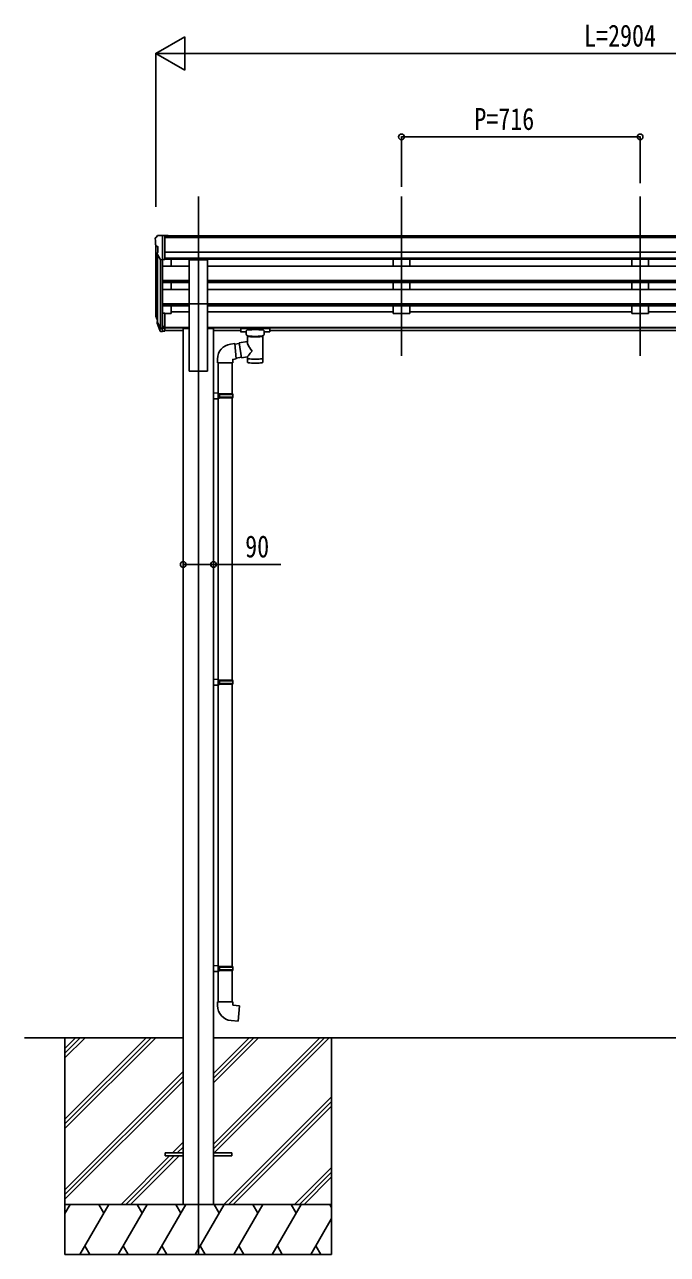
# Model space of a CAD drawing. Units: millimetres, scale not verified. Extents: x -8410 to 8410, y -5940 to 5940.
# Drawn here: x -2084 to -156, y -3213 to 478 of the extents above; entities that cross this region are included whole.
import ezdxf
from ezdxf.enums import TextEntityAlignment as Align

# ---------------------------------------------------------------- set-up
doc = ezdxf.new("R2010")
doc.units = ezdxf.units.MM
doc.header["$LTSCALE"] = 30
for name, color, linetype in [('0-3_YKK_12', 2, 'Continuous'), ('0-4_YKK_13', 4, 'Continuous'), ('0-5_YKK_A1', 4, 'Continuous'), ('0-6_YKK_D', 6, 'Continuous')]:
    doc.layers.add(name, color=color, linetype=linetype)
doc.styles.add('ＭＳ ゴシック', font='')
doc.styles.get('ＭＳ ゴシック').set_extended_font_data('MS Gothic')

msp = doc.modelspace()

# ---------------------------------------------------------------- linework, layer by layer
at = {"layer": '0-3_YKK_12'}
for p, q in [((-1563, -38.48), (-1563, -3212.88)), ((-954, -38.48), (-954, -516)), ((-238, -38.48), (-238, -516))]:
    msp.add_line(p, q, dxfattribs=at)
at = {"layer": '0-4_YKK_13'}
for p, q in [((-1692, -164.24), (-1692, -164.87)), ((-1685.09, -155.43), (-1689.16, -161.24)), ((-1682, -154.87), (-1684.33, -155.01)), ((-1682, -154.87), (-1663.5, -154.87)), ((-1670, -227.85), (-1670, -154.87)), ((-1663.5, -154.87), (-1653.5, -154.95)), ((-1663.5, -226.85), (-1663.5, -154.87)), ((-1653.5, -156.47), (-1653.5, -154.95)), ((-1689.47, -186.05), (-1684.15, -189.12)), ((-1677.62, -226.04), (-1686.63, -210.44)), ((-1684, -189.38), (-1684, -205.65)), ((-1670, -227.85), (-1675.21, -227.53)), ((-1663.5, -226.85), (-1670, -226.85)), ((-1590.5, -360.31), (-1590.5, -228.51)), ((-1590.5, -228.51), (-1535.5, -228.51)), ((-1535.5, -360.31), (-1535.5, -228.51)), ((-1590.5, -360.31), (-1535.5, -360.31)), ((-1688.91, -402.78), (-1685.03, -410.73)), ((-1688.3, -401.4), (-1685.03, -408.46)), ((-1670, -388.59), (-1670, -443.36)), ((-1663.5, -388.59), (-1670, -388.59)), ((-1663.5, -388.59), (-1663.5, -442.62)), ((-1686.59, -414.05), (-1686.25, -418.46)), ((-1686.25, -418.46), (-1677.44, -442.01)), ((-1685.64, -417.89), (-1677.44, -434.07)), ((-1676.43, -432.94), (-1684.19, -417.54)), ((-1670, -433.62), (-1675.13, -433.62)), ((-1670, -435.43), (-1674.85, -435.43)), ((-1663.5, -428.72), (-1670, -428.72)), ((-1663.5, -433.6), (-1670, -433.6)), ((-1663.5, -442.62), (-1670, -442.62)), ((-1436, -433.17), (-1436, -443.93)), ((-1351, -432.5), (-1434, -432.5)), ((-1351, -434.68), (-1434, -434.68)), ((-1419.5, -451.4), (-1419.5, -441.12)), ((-1365.5, -451.4), (-1365.5, -441.12)), ((-1349, -433.17), (-1349, -443.93)), ((-1349, -433.36), (-1349, -434.9)), ((-1670, -443.36), (-1674.85, -443.36)), ((-1466.36, -480.94), (-1453.85, -479.38)), ((-1440.33, -479.26), (-1453.68, -481.33)), ((-1440.62, -477.38), (-1415.4, -473.47)), ((-1440.62, -477.38), (-1433.6, -522.64)), ((-1419.5, -444.59), (-1434, -444.59)), ((-1415.4, -473.47), (-1415.4, -455.89)), ((-1369.6, -455.9), (-1369.58, -536.19)), ((-1351, -444.59), (-1365.5, -444.59)), ((-1505.76, -536.95), (-1505.76, -526.03)), ((-1459.76, -536.95), (-1505.76, -536.95)), ((-1503.8, -536.95), (-1503.8, -628.25)), ((-1461.8, -536.95), (-1461.8, -630.81)), ((-1433.89, -520.76), (-1450.01, -523.26)), ((-1415.4, -519.82), (-1433.6, -522.64)), ((-1415.42, -536.19), (-1415.4, -519.56)), ((-1501.8, -628.31), (-1517.8, -627.84)), ((-1517.8, -627.84), (-1517.8, -645.78)), ((-1501.8, -645.31), (-1517.8, -645.78)), ((-1501.8, -630.31), (-1503.8, -630.31)), ((-1460.8, -630.81), (-1503.8, -630.81)), ((-1459.8, -632.81), (-1503.8, -632.81)), ((-1459.8, -640.81), (-1503.8, -640.81)), ((-1460.8, -642.81), (-1503.8, -642.81)), ((-1503.8, -1487.5), (-1503.8, -645.37)), ((-1501.8, -630.31), (-1501.8, -628.31)), ((-1501.8, -645.31), (-1501.8, -643.31)), ((-1499.32, -632.81), (-1498.89, -630.81)), ((-1461.8, -1490.06), (-1461.8, -642.81)), ((-1459.8, -632.81), (-1460.8, -630.81)), ((-1459.8, -640.81), (-1460.8, -642.81)), ((-1459.8, -632.81), (-1459.8, -640.81)), ((-1501.8, -1487.56), (-1517.8, -1487.09)), ((-1517.8, -1487.09), (-1517.8, -1505.03)), ((-1501.8, -1504.56), (-1517.8, -1505.03)), ((-1501.8, -1489.56), (-1503.8, -1489.56)), ((-1460.8, -1490.06), (-1503.8, -1490.06)), ((-1459.8, -1492.06), (-1503.8, -1492.06)), ((-1459.8, -1500.06), (-1503.8, -1500.06)), ((-1460.8, -1502.06), (-1503.8, -1502.06)), ((-1503.8, -1504.62), (-1503.8, -2346.76)), ((-1501.8, -1489.56), (-1501.8, -1487.56)), ((-1501.8, -1504.56), (-1501.8, -1502.56)), ((-1499.32, -1492.06), (-1498.89, -1490.06)), ((-1461.8, -1502.06), (-1461.8, -2349.32)), ((-1459.8, -1492.06), (-1460.8, -1490.06)), ((-1459.8, -1500.06), (-1460.8, -1502.06)), ((-1459.8, -1492.06), (-1459.8, -1500.06)), ((-1501.8, -2346.82), (-1517.8, -2346.34)), ((-1517.8, -2364.29), (-1517.8, -2346.34)), ((-1460.8, -2349.32), (-1503.8, -2349.32)), ((-1459.8, -2351.32), (-1503.8, -2351.32)), ((-1459.8, -2359.32), (-1503.8, -2359.32)), ((-1460.8, -2361.32), (-1503.8, -2361.32)), ((-1501.8, -2361.82), (-1503.8, -2361.82)), ((-1501.8, -2346.82), (-1501.8, -2348.82)), ((-1501.8, -2361.82), (-1501.8, -2363.82)), ((-1499.32, -2359.32), (-1498.89, -2361.32)), ((-1461.8, -2361.32), (-1461.8, -2455.32)), ((-1459.8, -2351.32), (-1460.8, -2349.32)), ((-1459.8, -2359.32), (-1460.8, -2361.32)), ((-1459.8, -2359.32), (-1459.8, -2351.32)), ((-1501.8, -2363.82), (-1517.8, -2364.29)), ((-1503.8, -2363.87), (-1503.8, -2455.32)), ((-1459.8, -2455.32), (-1505.8, -2455.32)), ((-1505.8, -2455.32), (-1505.8, -2466.23)), ((-1459.8, -2465.32), (-1459.8, -2455.32)), ((-1663, -2908.38), (-1663, -2917.38)), ((-1663, -2908.38), (-1608.2, -2908.38)), ((-1517.8, -2908.38), (-1463, -2908.38)), ((-1463, -2908.38), (-1463, -2917.38)), ((-1663, -2917.38), (-1608.2, -2917.38)), ((-1517.8, -2917.38), (-1463, -2917.38))]:
    msp.add_line(p, q, dxfattribs=at)
for points in [[(-1434, -432.5), (-1434.35, -432.51), (-1434.88, -432.53), (-1435.33, -432.58), (-1435.64, -432.66), (-1435.81, -432.76), (-1435.92, -432.9), (-1435.99, -433.08), (-1436, -433.17)], [(-1349, -433.17), (-1349.04, -432.97), (-1349.12, -432.84), (-1349.22, -432.74), (-1349.32, -432.68), (-1349.44, -432.64), (-1349.73, -432.57), (-1350.22, -432.53), (-1350.77, -432.51), (-1351, -432.5)], [(-1453.85, -479.38), (-1449.84, -525.21), (-1459.76, -526.95), (-1459.76, -536.95)], [(-1434, -444.59), (-1434.35, -444.59), (-1434.88, -444.56), (-1435.33, -444.51), (-1435.64, -444.43), (-1435.81, -444.34), (-1435.92, -444.2), (-1435.99, -444.02), (-1436, -443.93)], [(-1415.4, -455.89), (-1415.63, -455.8), (-1416.99, -455.06), (-1418.1, -454.21), (-1418.86, -453.35), (-1419.32, -452.45), (-1419.49, -451.56)], [(-1365.54, -451.34), (-1365.51, -451.7), (-1365.76, -452.66), (-1366.28, -453.54), (-1367.09, -454.38), (-1368.2, -455.18), (-1369.6, -455.9)], [(-1349, -443.93), (-1349.04, -444.12), (-1349.12, -444.26), (-1349.22, -444.35), (-1349.32, -444.41), (-1349.44, -444.46), (-1349.73, -444.52), (-1350.22, -444.57), (-1350.77, -444.59), (-1351, -444.59)], [(-1501.8, -643.31), (-1503.8, -643.31), (-1503.8, -630.31)], [(-1499.32, -632.81), (-1499.32, -640.81), (-1498.89, -642.81)], [(-1501.8, -1502.56), (-1503.8, -1502.56), (-1503.8, -1489.56)], [(-1499.32, -1492.06), (-1499.32, -1500.06), (-1498.89, -1502.06)], [(-1501.8, -2348.82), (-1503.8, -2348.82), (-1503.8, -2361.82)], [(-1499.32, -2359.32), (-1499.32, -2351.32), (-1498.89, -2349.32)], [(-1464.72, -2511.06), (-1443.89, -2512.88), (-1439.88, -2467.06), (-1459.8, -2465.32)]]:
    msp.add_lwpolyline(points, dxfattribs=at)
for centre, radius, start, end in [((-1689, -164.24), 3, 93, 180), ((-1490, -164.87), 202, 180, 184.94904), ((-1685.1, -181.68), 6.18, 185.7035, 224.99897), ((-1684.27, -156.01), 1, 93.5, 145), ((-1684.03, -208.94), 3, 94.7167, 210), ((-1684.3, -205.65), 0.3, 274.7167, 0), ((-1684.3, -189.38), 0.3, 0, 60), ((-1675.03, -224.54), 3, 210, 266.5), ((-1660.82, -393.66), 29.53, 186.50806, 197.98144), ((-1659.41, -391.9), 30.41, 187.1552, 198.19734), ((-1459.85, -526.39), 45.91, 98.14944, 179.55845), ((-1460.8, -2466.23), 45, 180, 265)]:
    msp.add_arc(centre, radius, start, end, dxfattribs=at)
for centre, major_axis, ratio, start_param, end_param in [((-1601.35, -394.09), (-89.06, 1.43), 0.57596, 6.1962358, 6.3678173), ((-1602.14, -387.42), (87.93, 4.42), 0.541684, 3.0659337, 3.2228513), ((-1685.29, -414.05), (1.3, 0), 0.90356, 1.3700892, 3.347195), ((-1599.37, -397.86), (-89.07, 0), 0.90356, 0.2056023, 0.2515348), ((-1600.08, -394), (-88.05, 0), 0.90356, 0.2662965, 0.3003836), ((-1674.85, -432.72), (-3, 0), 0.90356, 0.5235988, 1.5707963), ((-1674.85, -440.65), (3, 0), 0.90356, 3.6651914, 4.712389), ((-1675.13, -432.26), (-1.5, 0), 0.90356, 0.5235988, 1.5707963), ((-1434, -434.9), (-2, 0), 0.109601, 4.712389, 6.2831853), ((-1392.5, -441.12), (-27, 0), 0.122176, 3.1415927, 6.2831853), ((-1351, -434.9), (-2, 0), 0.109601, 3.1415927, 4.712389), ((-1403.5, -451.4), (-16, 0), 0.361356, 0, 0.0194874), ((-1392.5, -500.01), (22.81, -26.62), 0.234429, 3.1563334, 4.5976381), ((-1392.49, -456.35), (-22.92, 0.42), 0.07247, 0.0008089, 1.5716053), ((-1392.49, -457.98), (-22.92, 0.42), 0.07247, 0.0008089, 1.5716053), ((-1392.51, -456.35), (22.91, 0.42), 0.072511, 4.711586, 6.2823824), ((-1392.51, -457.98), (22.91, 0.42), 0.072511, 4.711586, 6.2823824), ((-1395.06, -497.37), (-20.32, -22.25), 0.045535, 4.9756507, 6.2441899), ((-1392.5, -536.19), (-22.92, 0), 0.101955, 6.2829723, 9.4248207), ((-1392.5, -523.75), (-22.91, 0), 0.122865, 6.2831853, 9.424778)]:
    msp.add_ellipse(centre, major_axis=major_axis, ratio=ratio, start_param=start_param, end_param=end_param, dxfattribs=at)
at = {"layer": '0-5_YKK_A1'}
for p, q in [((1187.5, -156.47), (-1663.5, -156.47)), ((1187.5, -161.69), (-1663.5, -161.69)), ((-1690, -185.44), (-1690, -388.22)), ((-1685.03, -213.21), (-1685.03, -414.93)), ((-1670, -195.97), (-1670, -388.59)), ((1187.5, -205.22), (-1663.5, -205.22)), ((-1676, -227.37), (-1676.01, -433.37)), ((-1670, -246.9), (-1590.5, -246.9)), ((1187.5, -223.07), (-1663.5, -223.07)), ((1187.5, -226.32), (-1663.5, -226.32)), ((-1645, -226.32), (-1645, -246.9)), ((1059.5, -246.9), (-1535.5, -246.9)), ((-979, -226.42), (-979, -246.9)), ((-929, -246.9), (-979, -246.9)), ((-929, -226.42), (-929, -246.9)), ((-263, -226.42), (-263, -246.9)), ((-213, -246.9), (-263, -246.9)), ((-213, -226.42), (-213, -246.9)), ((-1670, -290.26), (-1590.5, -290.26)), ((-1670, -291.75), (-1590.5, -291.75)), ((1059.5, -290.26), (-1535.5, -290.26)), ((1059.5, -291.75), (-1535.5, -291.75)), ((-1670, -296.07), (-1590.5, -296.07)), ((-1670, -317), (-1590.5, -317)), ((-1645, -296.07), (-1645, -317)), ((1059.5, -296.07), (-1535.5, -296.07)), ((1059.5, -317), (-1535.5, -317)), ((-979, -296.07), (-979, -317)), ((-929, -317), (-979, -317)), ((-929, -317), (-929, -296.07)), ((-263, -296.07), (-263, -317)), ((-213, -317), (-263, -317)), ((-213, -317), (-213, -296.07)), ((-1670, -360.36), (-1590.5, -360.36)), ((-1670, -361.86), (-1590.5, -361.86)), ((-1670, -366.18), (-1590.5, -366.18)), ((-1645, -366.18), (-1645, -389.22)), ((-1590.5, -360.31), (-1590.5, -562.88)), ((-1535.5, -360.31), (-1535.5, -562.88)), ((1059.5, -360.36), (-1535.5, -360.36)), ((1059.5, -361.86), (-1535.5, -361.86)), ((1059.5, -366.18), (-1535.5, -366.18)), ((-979, -366.18), (-979, -389.22)), ((-929, -366.18), (-929, -389.22)), ((-263, -366.18), (-263, -389.22)), ((-213, -366.18), (-213, -389.22)), ((-1645, -389.22), (-1663.5, -389.22)), ((-1645, -384.28), (-1590.5, -384.28)), ((-979, -384.28), (-1535.5, -384.28)), ((-929, -389.22), (-979, -389.22)), ((-263, -384.28), (-929, -384.28)), ((-213, -389.22), (-263, -389.22)), ((453, -384.28), (-213, -384.28)), ((-1663.5, -431.29), (-1590.5, -431.29)), ((-1663.5, -432.69), (-1590.5, -432.69)), ((-1608.2, -440.38), (-1663.5, -440.38)), ((-1608.2, -433.88), (-1608.2, -3062.88)), ((-1608.2, -433.88), (-1590.5, -433.88)), ((1059.5, -431.29), (-1535.5, -431.29)), ((1059.5, -432.69), (-1535.5, -432.69)), ((-1517.8, -433.88), (-1535.5, -433.88)), ((-1517.8, -433.88), (-1517.8, -3062.88)), ((-1517.8, -440.38), (-1436, -440.38)), ((873, -440.38), (-1349, -440.38)), ((-1590.5, -562.88), (-1535.5, -562.88)), ((-2084.04, -2562.88), (-1608.2, -2562.88)), ((-1963.2, -2562.88), (-1963.2, -3212.88)), ((-1963.2, -2807.06), (-1719.02, -2562.88)), ((-1963.2, -2821.2), (-1704.88, -2562.88)), ((-1963.2, -2835.34), (-1690.74, -2562.88)), ((-1963.2, -2623.21), (-1902.87, -2562.88)), ((-1963.2, -2609.07), (-1917.01, -2562.88)), ((-1963.2, -2594.93), (-1931.15, -2562.88)), ((-1518, -2882.36), (-1198.52, -2562.88)), ((-1518, -2896.5), (-1184.38, -2562.88)), ((-1518, -2698.51), (-1382.37, -2562.88)), ((-1518, -2684.37), (-1396.51, -2562.88)), ((-1518, -2670.23), (-1410.65, -2562.88)), ((-1517.8, -2562.88), (1041.8, -2562.88)), ((-1515.74, -2908.38), (-1170.24, -2562.88)), ((-1163.2, -2562.88), (-1163.2, -3212.88)), ((-1963.2, -3019.19), (-1608.4, -2664.39)), ((-1963.2, -3033.33), (-1608.4, -2678.54)), ((-1963.2, -3047.48), (-1608.4, -2692.68)), ((-1486.39, -3062.88), (-1163.2, -2739.69)), ((-1472.25, -3062.88), (-1163.2, -2753.84)), ((-1458.11, -3062.88), (-1163.2, -2767.98)), ((-1640.26, -2908.38), (-1608.4, -2876.52)), ((-1626.12, -2908.38), (-1608.4, -2890.67)), ((-1611.97, -2908.38), (-1608.4, -2904.81)), ((-1794.76, -3062.88), (-1649.26, -2917.38)), ((-1780.62, -3062.88), (-1635.12, -2917.38)), ((-1766.47, -3062.88), (-1620.97, -2917.38)), ((-1274.26, -3062.88), (-1163.2, -2951.82)), ((-1260.12, -3062.88), (-1163.2, -2965.97)), ((-1245.97, -3062.88), (-1163.2, -2980.11)), ((-1163.2, -3062.88), (-1963.2, -3062.88)), ((-1963.2, -3090.39), (-1947.32, -3062.88)), ((-1918.45, -3212.88), (-1831.85, -3062.88)), ((-1846.85, -3088.86), (-1861.85, -3062.88)), ((-1802.98, -3212.88), (-1716.38, -3062.88)), ((-1731.38, -3088.87), (-1746.38, -3062.88)), ((-1687.51, -3212.88), (-1600.91, -3062.88)), ((-1615.91, -3088.86), (-1630.91, -3062.88)), ((-1572.04, -3212.88), (-1485.44, -3062.88)), ((-1500.44, -3088.86), (-1515.44, -3062.88)), ((-1456.57, -3212.88), (-1369.97, -3062.88)), ((-1384.97, -3088.86), (-1399.97, -3062.88)), ((-1341.1, -3212.88), (-1254.5, -3062.88)), ((-1284.5, -3062.88), (-1269.5, -3088.86)), ((-1169.03, -3062.88), (-1163.2, -3072.98)), ((-1225.63, -3212.88), (-1163.2, -3104.74)), ((-1903.46, -3186.9), (-1888.46, -3212.88)), ((-1787.98, -3186.9), (-1772.99, -3212.88)), ((-1672.51, -3186.9), (-1657.51, -3212.88)), ((-1557.04, -3186.9), (-1542.04, -3212.88)), ((-1441.57, -3186.9), (-1426.58, -3212.88)), ((-1326.1, -3186.9), (-1311.11, -3212.88)), ((-1210.63, -3186.9), (-1195.64, -3212.88)), ((-1963.2, -3212.88), (-1163.2, -3212.88))]:
    msp.add_line(p, q, dxfattribs=at)
at = {"layer": '0-6_YKK_D'}
for p, q in [((-1690, 390.51), (-1603.4, 440.51)), ((-1603.4, 340.51), (-1603.4, 440.51)), ((-1690, -69.06), (-1690, 391.51)), ((-1690, 390.51), (-1603.4, 340.51)), ((-1690, 390.51), (-1516.79, 390.51)), ((-1590, 390.51), (1114, 390.51)), ((-954, -9.59), (-954, 141.51)), ((-954, 140.51), (-238, 140.51)), ((-238, 1.54), (-238, 141.51))]:
    msp.add_line(p, q, dxfattribs=at)
msp.add_lwpolyline([(-1608.2, -1142.43), (-1517.8, -1142.43), (-1315.57, -1142.43)], dxfattribs=at)
for centre in [(-954, 140.51), (-238, 140.51), (-1608.2, -1142.43), (-1517.8, -1142.43)]:
    msp.add_circle(centre, 8.5, dxfattribs=at)

# ---------------------------------------------------------------- texts
at = {"layer": '0-6_YKK_D', "style": 'ＭＳ ゴシック', "width": 0.8}
for s, p in [('L=2904', (-406, 391.85)), ('P=716', (-735.2, 141.81)), ('90', (-1422.47, -1141.13))]:
    msp.add_text(s, height=65.98, dxfattribs=at).set_placement(p, align=Align.BOTTOM_LEFT)

doc.saveas('drawing.dxf')
